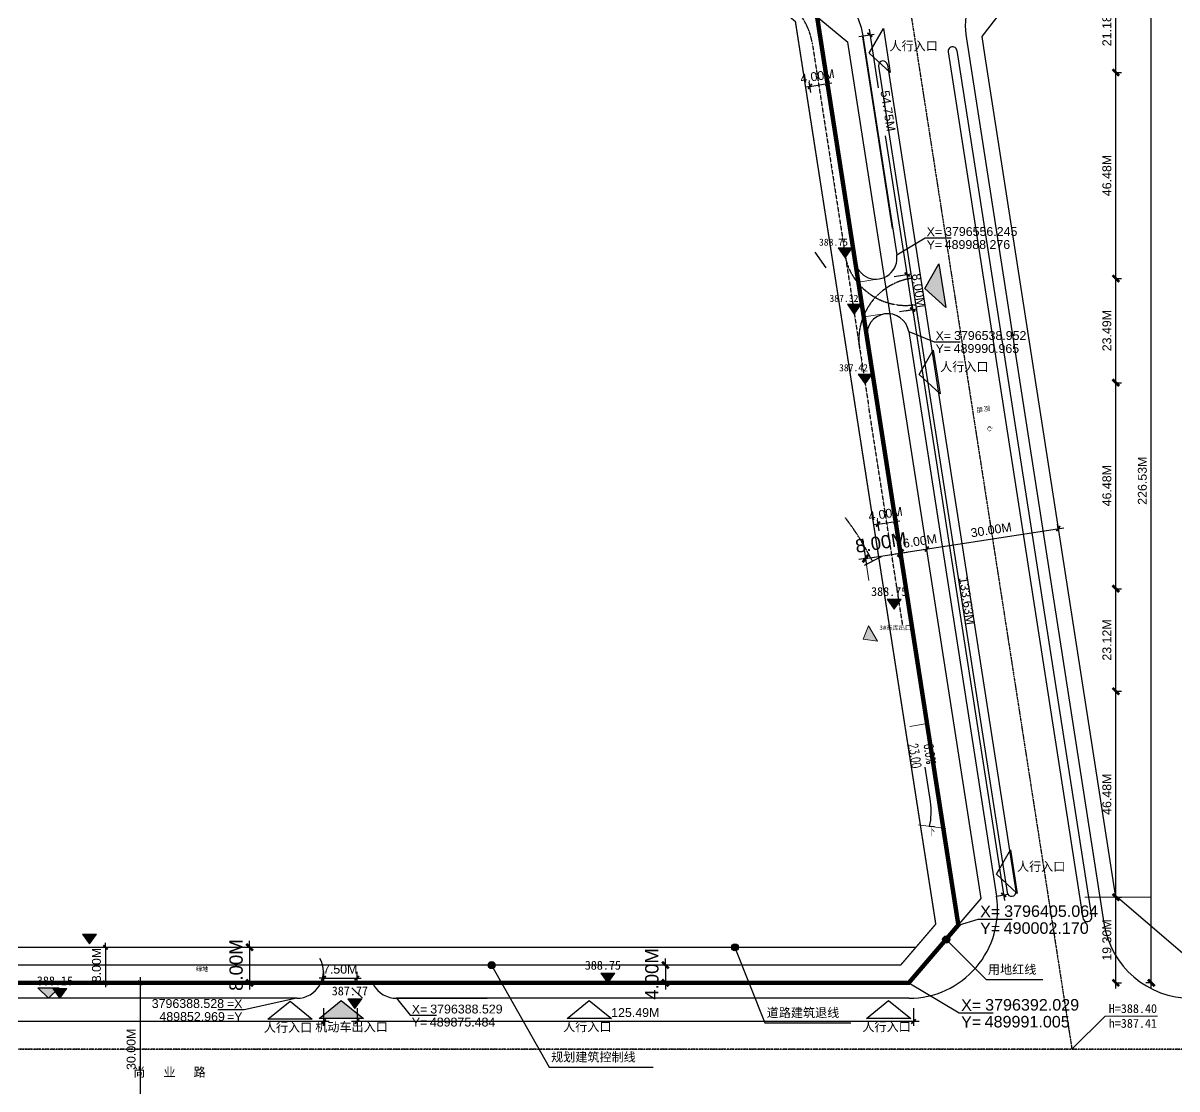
# Model space of a CAD drawing. Header units: millimetres. Extents: x 48598 to 491737630, y -729628 to 3796815806.
# Drawn here: x 489791242 to 490051464, y 3796368089 to 3796608528 of the extents above; entities that cross this region are included whole.
import ezdxf

# ---------------------------------------------------------------- set-up
doc = ezdxf.new("R2010")
doc.units = ezdxf.units.MM
doc.header["$LTSCALE"] = 0.4
for name, pattern in [('ACAD_ISO04W100', [30, 24, -3, 0, -3]), ('DASHDOT', [25.4, 12.7, -6.35, 0, -6.35]), ('HIDDEN2', [4.7625, 3.175, -1.5875]), ('Red Line$0$ACAD_ISO02W100', [15, 12, -3]), ('VERDECKT', [9.525, 6.35, -3.175]), ('VERDECKTPUNKT', [2.38125, 0.79375, -1.5875])]:
    doc.linetypes.add(name, pattern=pattern)
doc.layers.get('0').update_dxf_attribs({"color": 251})
for name, color, linetype in [('A-ANNO-IDEN-LEVL', 3, 'Continuous'), ('Aa_TXT-CHN', 7, 'Continuous'), ('Ac_FFL+invisiblecon', 153, 'VERDECKT'), ('Ac_FFL+Road', 9, 'Continuous'), ('Ac_MAS+fireground', 31, 'Continuous'), ('Ac_SCE-UES', 1, 'VERDECKTPUNKT'), ('DIM_SYMB', 3, 'Continuous'), ('ground', 42, 'Continuous'), ('PUB_TEXT', 7, 'Continuous'), ('RD-侧石线', 7, 'Continuous'), ('RD-红线', 7, 'Continuous'), ('Red Line$0$Aa_TXT-CHN', 9, 'Continuous'), ('Red Line$0$RD-红线', 7, 'Continuous'), ('Red Line$0$RD-绿线', 3, 'Continuous'), ('Red Line$0$YD-建筑控制线', 5, 'Red Line$0$ACAD_ISO02W100'), ('车场车位_室外车位_路边车场_小型汽车_平面_1_绿茵_0.0_V2.2', 35, 'Continuous'), ('道路中心线', 1, 'DASHDOT'), ('道路用地红线', 1, 'Continuous')]:
    doc.layers.add(name, color=color, linetype=linetype)
for name, color, linetype, lineweight in [('Aa_BEM', 7, 'Continuous', 0), ('Ac_WAN', 62, 'Continuous', 18), ('Ae_MO', 5, 'Continuous', 0), ('Red Line$0$Ab_XRE', 7, 'Continuous', 0)]:
    doc.layers.add(name, color=color, linetype=linetype, lineweight=lineweight)
doc.styles.add('_TCH_DIM', font='SIMPLEX', dxfattribs={"bigfont": 'GBCBIG'})
doc.styles.add('Arial', font='arial.ttf')
doc.styles.add('Arial 2.0 CHN', font='', dxfattribs={"height": 2})
doc.styles.add('Red Line$0$Arial 2.0 CHN', font='', dxfattribs={"height": 2})
doc.styles.get('Arial 2.0 CHN').set_extended_font_data('宋体')
doc.styles.get('Red Line$0$Arial 2.0 CHN').set_extended_font_data('宋体')
doc.dimstyles.new('Copy of DIM_CHINA_Height_must_be_current_aec', dxfattribs={"dimscale": 0, "dimtxt": 2, "dimasz": 1.5, "dimexe": 1.25, "dimexo": 0, "dimgap": 1, "dimtad": 1, "dimrnd": 0.01, "dimzin": 1, "dimdsep": 46, "dimlunit": 6, "dimtxsty": 'Arial', "dimblk": 'ARCHTICK', "dimcen": 2.5, "dimdle": 1.25, "dimadec": 0, "dimazin": 0, "dimtfac": 1, "dimtix": 1, "dimtmove": 2, "dimatfit": 3, "dimfxl": 2, "dimfxlon": 1, "dimtolj": 1, "dimtzin": 0, "dimarcsym": 0})
doc.dimstyles.new('DIM_CHINA_Height_must_be_current_IN_METERS', dxfattribs={"dimscale": 0, "dimtxt": 2, "dimasz": 1, "dimexe": 1, "dimexo": 0, "dimgap": 1, "dimtad": 1, "dimlfac": 0.001, "dimrnd": 0.01, "dimzin": 1, "dimdsep": 46, "dimtxsty": 'Arial', "dimblk": 'ARCHTICK', "dimcen": 2.5, "dimdle": 1.25, "dimadec": 0, "dimazin": 0, "dimtfac": 1, "dimtix": 1, "dimtmove": 2, "dimatfit": 3, "dimfxl": 3, "dimfxlon": 1, "dimtolj": 1, "dimtzin": 0, "dimarcsym": 0})

# ---------------------------------------------------------------- blocks, each defined once
blk = doc.blocks.new('caqr entrance mark')
h = blk.add_hatch(color=256)
h.dxf.hatch_style = 1
h.paths.add_polyline_path([(0, 0), (-5, -4), (5, -4)])
at = {"layer": 'Ac_FFL+Road', "color": 4}
blk.add_lwpolyline([(5, -4), (-5, -4), (0, 0)], close=True, dxfattribs=at)
blk = doc.blocks.new('_ArchTick')
at = {"color": 0, "linetype": 'ByBlock', "const_width": 0.4}
blk.add_lwpolyline([(-0.5, -0.5), (0.5, 0.5)], dxfattribs=at)
blk = doc.blocks.new('*D126')
at = {"layer": 'Aa_BEM', "color": 0, "lineweight": -2}
for p, q in [((489842327, 3796400028), (489842327, 3796401528)), ((489846827, 3796400028), (489840827, 3796400028)), ((489842327, 3796400028), (489842327, 3796392028)), ((489846827, 3796392028), (489840827, 3796392028)), ((489842327, 3796392028), (489842327, 3796390528))]:
    blk.add_line(p, q, dxfattribs=at)
at = {"layer": 'Aa_BEM', "color": 0, "lineweight": -2, "xscale": 1500, "yscale": 1500, "zscale": 1500}
for p, rotation in [((489842327, 3796400028), 270), ((489842327, 3796392028), 90)]:
    blk.add_blockref('_ArchTick', p, dxfattribs=dict(at, rotation=rotation))
at = {"layer": 'Aa_BEM', "color": 0, "insert": (489839296, 3796396028), "char_height": 3000, "attachment_point": 5, "rotation": 90, "style": 'Arial'}
blk.add_mtext('\\A1;8.00M', dxfattribs=at)
blk = doc.blocks.new('*D129')
at = {"layer": 'Aa_BEM', "color": 0, "lineweight": -2}
for p, q in [((489939043, 3796396028), (489934592, 3796396028)), ((489936092, 3796396028), (489936092, 3796397528)), ((489936092, 3796396028), (489936092, 3796392028)), ((489939043, 3796392028), (489934592, 3796392028)), ((489936092, 3796392028), (489936092, 3796390528))]:
    blk.add_line(p, q, dxfattribs=at)
at = {"layer": 'Aa_BEM', "color": 0, "lineweight": -2, "xscale": 1500, "yscale": 1500, "zscale": 1500}
for p, rotation in [((489936092, 3796396028), 270), ((489936092, 3796392028), 90)]:
    blk.add_blockref('_ArchTick', p, dxfattribs=dict(at, rotation=rotation))
at = {"layer": 'Aa_BEM', "color": 0, "insert": (489933060, 3796394028), "char_height": 3000, "attachment_point": 5, "rotation": 90, "style": 'Arial'}
blk.add_mtext('\\A1;4.00M', dxfattribs=at)
blk = doc.blocks.new('*D132')
at = {"layer": 'Aa_BEM', "color": 0, "lineweight": -2}
for p, q in [((489980528, 3796492181), (489981450, 3796486252)), ((489988433, 3796493410), (489989355, 3796487481)), ((489989124, 3796488964), (489990606, 3796489194)), ((489981219, 3796487734), (489979737, 3796487504)), ((489981219, 3796487734), (489989124, 3796488964))]:
    blk.add_line(p, q, dxfattribs=at)
at = {"layer": 'Aa_BEM', "color": 0, "lineweight": -2, "xscale": 1500, "yscale": 1500, "zscale": 1500}
for p, rotation in [((489989124, 3796488964), 188.8383734649412), ((489981219, 3796487734), 8.838373464941158)]:
    blk.add_blockref('_ArchTick', p, dxfattribs=dict(at, rotation=rotation))
at = {"layer": 'Aa_BEM', "color": 0, "insert": (489984706, 3796491345), "char_height": 3000, "attachment_point": 5, "rotation": 8.83837, "style": 'Arial'}
blk.add_mtext('\\A1;8.00M', dxfattribs=at)
blk = doc.blocks.new('ramp')
at = {"layer": 'Ae_MO'}
h = blk.add_hatch(color=256, dxfattribs=at)
h.dxf.hatch_style = 1
h.paths.add_polyline_path([(1359, 2954), (0, 0), (3196, -599)])
at = {"layer": 'Ae_MO', "color": 30}
blk.add_lwpolyline([(1359, 2954), (0, 0), (3196, -599)], close=True, dxfattribs=at)
blk = doc.blocks.new('point')
at = {"layer": 'Aa_TXT-CHN'}
h = blk.add_hatch(color=256, dxfattribs=at)
h.dxf.hatch_style = 1
edge = h.paths.add_edge_path()
edge.add_arc((0, 0), 800, 0, 360)
blk.add_circle((0, 0), 800, dxfattribs=at)
blk = doc.blocks.new('hm')
at = {"layer": 'Ae_MO'}
h = blk.add_hatch(color=256, dxfattribs=at)
h.dxf.hatch_style = 1
h.paths.add_polyline_path([(1568, 0), (-1568, 0), (0, -2200)])
for points in [[(-1568, 0), (1568, 0)], [(0, -2200), (-1568, 0)], [(0, -2200), (1568, 0)]]:
    blk.add_lwpolyline(points, dxfattribs=at)
blk = doc.blocks.new('*D246')
at = {"layer": 'Aa_BEM', "color": 0, "lineweight": -2, "transparency": 16777216}
for p, q in [((489809821, 3796400029), (489809821, 3796401029)), ((489812821, 3796400029), (489808821, 3796400029)), ((489809821, 3796400029), (489809821, 3796392029)), ((489812821, 3796392029), (489808821, 3796392029)), ((489809821, 3796392029), (489809821, 3796391029))]:
    blk.add_line(p, q, dxfattribs=at)
at = {"layer": 'Aa_BEM', "color": 0, "lineweight": -2, "transparency": 16777216, "xscale": 1000, "yscale": 1000, "zscale": 1000}
for p, rotation in [((489809821, 3796400029), 270), ((489809821, 3796392029), 90)]:
    blk.add_blockref('_ArchTick', p, dxfattribs=dict(at, rotation=rotation))
at = {"layer": 'Aa_BEM', "color": 0, "transparency": 16777216, "insert": (489807799, 3796396029), "char_height": 2000, "attachment_point": 5, "rotation": 90, "style": 'Arial'}
blk.add_mtext('\\A1;8.00M', dxfattribs=at)
blk = doc.blocks.new('*D261')
at = {"layer": 'Aa_BEM', "color": 0, "lineweight": -2, "transparency": 16777216}
for p, q in [((489982026, 3796607139), (489984080, 3796593936)), ((489979756, 3796605520), (489983206, 3796606057)), ((489990828, 3796550569), (489985770, 3796583075)), ((489988174, 3796551421), (489991624, 3796551958))]:
    blk.add_line(p, q, dxfattribs=at)
at = {"layer": 'Aa_BEM', "color": 0, "lineweight": -2, "transparency": 16777216, "xscale": 1000, "yscale": 1000, "zscale": 1000}
for p, rotation in [((489982218, 3796605903), 98.84373876671674), ((489990635, 3796551805), 278.8437387667167)]:
    blk.add_blockref('_ArchTick', p, dxfattribs=dict(at, rotation=rotation))
at = {"layer": 'Aa_BEM', "color": 0, "transparency": 16777216, "insert": (489986292, 3796588719), "char_height": 2000, "attachment_point": 5, "rotation": 278.84374, "style": 'Arial'}
blk.add_mtext('\\A1;54.75M', dxfattribs=at)
blk = doc.blocks.new('p_e')
at = {"layer": 'Ac_FFL+Road', "color": 62}
blk.add_lwpolyline([(-2820, -5686), (-4946, 4086), (25, 51)], close=True, dxfattribs=at)
blk = doc.blocks.new('*U47')
for p, q in [((0, 0), (6.38, 3.85)), ((6.38, 3.85), (12.27, 3.85))]:
    blk.add_line(p, q)
at = {"style": 'Arial'}
for s, p in [('X=', (6.74, 4.21)), ('Y=', (6.74, 1.28))]:
    blk.add_text(s, height=2, dxfattribs=at).set_placement(p)
for tag, p in [('Y-COORDINATE_FORMEL', (10.9, 4.26)), ('X-COORDINATE_FORMEL', (10.82, 1.32))]:
    blk.add_attdef(tag, p, '', height=2, dxfattribs=at)
blk = doc.blocks.new('*U50')
for p, q in [((0, 0), (3.07, -3.82)), ((3.07, -3.82), (8.96, -3.82))]:
    blk.add_line(p, q)
at = {"style": 'Arial'}
for s, p in [('X=', (3.42, -3.47)), ('Y=', (3.42, -6.4))]:
    blk.add_text(s, height=2, dxfattribs=at).set_placement(p)
for tag, p in [('Y-COORDINATE_FORMEL', (7.59, -3.42)), ('X-COORDINATE_FORMEL', (7.5, -6.36))]:
    blk.add_attdef(tag, p, '', height=2, dxfattribs=at)
blk = doc.blocks.new('*U51')
for p, q in [((0, 0), (3.42, 1)), ((3.42, 1), (9.31, 1))]:
    blk.add_line(p, q)
at = {"style": 'Arial'}
for s, p in [('X=', (3.78, 1.36)), ('Y=', (3.78, -1.57))]:
    blk.add_text(s, height=2, dxfattribs=at).set_placement(p)
for tag, p in [('Y-COORDINATE_FORMEL', (7.94, 1.41)), ('X-COORDINATE_FORMEL', (7.86, -1.53))]:
    blk.add_attdef(tag, p, '', height=2, dxfattribs=at)
blk = doc.blocks.new('*U52')
for p, q in [((0, 0), (8.71, -5.22)), ((8.71, -5.22), (14.6, -5.22))]:
    blk.add_line(p, q)
at = {"style": 'Arial'}
for s, p in [('X=', (9.07, -4.87)), ('Y=', (9.07, -7.79))]:
    blk.add_text(s, height=2, dxfattribs=at).set_placement(p)
for tag, p in [('Y-COORDINATE_FORMEL', (13.23, -4.82)), ('X-COORDINATE_FORMEL', (13.15, -7.75))]:
    blk.add_attdef(tag, p, '', height=2, dxfattribs=at)
blk = doc.blocks.new('*U53')
for p, q in [((0, 0), (11.89, -2.58)), ((11.89, -2.58), (17.78, -2.58))]:
    blk.add_line(p, q)
at = {"style": 'Arial'}
for s, p in [('X=', (12.25, -2.23)), ('Y=', (12.25, -5.16))]:
    blk.add_text(s, height=2, dxfattribs=at).set_placement(p)
for tag, p in [('Y-COORDINATE_FORMEL', (16.41, -2.18)), ('X-COORDINATE_FORMEL', (16.33, -5.12))]:
    blk.add_attdef(tag, p, '', height=2, dxfattribs=at)
blk = doc.blocks.new('*D285')
at = {"layer": 'Aa_BEM', "color": 0, "lineweight": -2, "transparency": 16777216}
for p, q in [((489859013, 3796393065), (489858013, 3796393065)), ((489859013, 3796394529), (489859013, 3796392065)), ((489859013, 3796393065), (489866513, 3796393065)), ((489866513, 3796394529), (489866513, 3796392065)), ((489866513, 3796393065), (489867513, 3796393065))]:
    blk.add_line(p, q, dxfattribs=at)
at = {"layer": 'Aa_BEM', "color": 0, "lineweight": -2, "transparency": 16777216, "xscale": 1000, "yscale": 1000, "zscale": 1000}
blk.add_blockref('_ArchTick', (489859013, 3796393065), dxfattribs=at)
at = {"layer": 'Aa_BEM', "color": 0, "lineweight": -2, "transparency": 16777216, "xscale": 1000, "yscale": 1000, "zscale": 1000, "rotation": 180}
blk.add_blockref('_ArchTick', (489866513, 3796393065), dxfattribs=at)
at = {"layer": 'Aa_BEM', "color": 0, "transparency": 16777216, "insert": (489862763, 3796395086), "char_height": 2000, "attachment_point": 5, "style": 'Arial'}
blk.add_mtext('\\A1;7.50M', dxfattribs=at)
blk = doc.blocks.new('*D288')
at = {"layer": 'Aa_BEM', "color": 0, "lineweight": -2, "transparency": 16777216}
for p, q in [((489671050, 3796386286), (489671050, 3796382286)), ((489859013, 3796386286), (489859013, 3796382286)), ((489860263, 3796383286), (489669800, 3796383286))]:
    blk.add_line(p, q, dxfattribs=at)
at = {"layer": 'Aa_BEM', "color": 0, "lineweight": -2, "transparency": 16777216, "xscale": 1000, "yscale": 1000, "zscale": 1000, "rotation": 180}
blk.add_blockref('_ArchTick', (489671050, 3796383286), dxfattribs=at)
at = {"layer": 'Aa_BEM', "color": 0, "lineweight": -2, "transparency": 16777216, "xscale": 1000, "yscale": 1000, "zscale": 1000}
blk.add_blockref('_ArchTick', (489859013, 3796383286), dxfattribs=at)
at = {"layer": 'Aa_BEM', "color": 0, "transparency": 16777216, "insert": (489744008, 3796385766), "char_height": 2000, "attachment_point": 5, "style": 'Arial'}
blk.add_mtext('\\A1;187.96M', dxfattribs=at)
blk = doc.blocks.new('*D291')
at = {"layer": 'Aa_BEM', "color": 0, "lineweight": -2, "transparency": 16777216}
for p, q in [((489866563, 3796386286), (489866563, 3796382286)), ((489992055, 3796386286), (489992055, 3796382286)), ((489993305, 3796383286), (489865313, 3796383286))]:
    blk.add_line(p, q, dxfattribs=at)
at = {"layer": 'Aa_BEM', "color": 0, "lineweight": -2, "transparency": 16777216, "xscale": 1000, "yscale": 1000, "zscale": 1000, "rotation": 180}
blk.add_blockref('_ArchTick', (489866563, 3796383286), dxfattribs=at)
at = {"layer": 'Aa_BEM', "color": 0, "lineweight": -2, "transparency": 16777216, "xscale": 1000, "yscale": 1000, "zscale": 1000}
blk.add_blockref('_ArchTick', (489992055, 3796383286), dxfattribs=at)
at = {"layer": 'Aa_BEM', "color": 0, "transparency": 16777216, "insert": (489929309, 3796385307), "char_height": 2000, "attachment_point": 5, "style": 'Arial'}
blk.add_mtext('\\A1;125.49M', dxfattribs=at)
blk = doc.blocks.new('*D294')
at = {"layer": 'Aa_BEM', "color": 0, "lineweight": -2, "transparency": 16777216}
for p, q in [((489990249, 3796543648), (489992867, 3796544055)), ((489991686, 3796545136), (490012589, 3796410619)), ((490010768, 3796411601), (490013385, 3796412008))]:
    blk.add_line(p, q, dxfattribs=at)
at = {"layer": 'Aa_BEM', "color": 0, "lineweight": -2, "transparency": 16777216, "xscale": 1000, "yscale": 1000, "zscale": 1000}
for p, rotation in [((489991878, 3796543901), 98.83259254062344), ((490012397, 3796411854), 278.8325925406234)]:
    blk.add_blockref('_ArchTick', p, dxfattribs=dict(at, rotation=rotation))
at = {"layer": 'Aa_BEM', "color": 0, "transparency": 16777216, "insert": (490004136, 3796478188), "char_height": 2000, "attachment_point": 5, "rotation": 278.83259, "style": 'Arial'}
blk.add_mtext('\\A1;133.63M', dxfattribs=at)
blk = doc.blocks.new('*U56')
for p, q in [((0, 0), (5.72, -2.31)), ((5.72, -2.31), (11.61, -2.31))]:
    blk.add_line(p, q)
at = {"style": 'Arial'}
for s, p in [('X=', (6.07, -1.96)), ('Y=', (6.07, -4.88))]:
    blk.add_text(s, height=2, dxfattribs=at).set_placement(p)
for tag, p in [('Y-COORDINATE_FORMEL', (10.24, -1.91)), ('X-COORDINATE_FORMEL', (10.16, -4.84))]:
    blk.add_attdef(tag, p, '', height=2, dxfattribs=at)
blk = doc.blocks.new('*D70')
at = {"layer": 'Aa_BEM', "color": 0, "lineweight": -2, "transparency": 16777216}
for p, q in [((489972878, 3796593446), (489972507, 3796595850)), ((489968705, 3796594251), (489967716, 3796594099)), ((489968923, 3796592836), (489968552, 3796595239)), ((489968705, 3796594251), (489972660, 3796594861)), ((489972660, 3796594861), (489973648, 3796595014))]:
    blk.add_line(p, q, dxfattribs=at)
at = {"layer": 'Aa_BEM', "color": 0, "lineweight": -2, "transparency": 16777216, "xscale": 1000, "yscale": 1000, "zscale": 1000}
for p, rotation in [((489968705, 3796594251), 8.772374111448373), ((489972660, 3796594861), 188.7723741114483)]:
    blk.add_blockref('_ArchTick', p, dxfattribs=dict(at, rotation=rotation))
at = {"layer": 'Aa_BEM', "color": 0, "transparency": 16777216, "insert": (489970374, 3796596554), "char_height": 2000, "attachment_point": 5, "rotation": 8.77237, "style": 'Arial'}
blk.add_mtext('\\A1;4.00M', dxfattribs=at)
blk = doc.blocks.new('*D318')
at = {"layer": 'Aa_BEM', "color": 0, "lineweight": -2, "transparency": 16777216}
for p, q in [((489988245, 3796494618), (489987857, 3796497111)), ((489984058, 3796495508), (489983070, 3796495354)), ((489984292, 3796494003), (489983904, 3796496496)), ((489984058, 3796495508), (489988011, 3796496122)), ((489988011, 3796496122), (489988999, 3796496276))]:
    blk.add_line(p, q, dxfattribs=at)
at = {"layer": 'Aa_BEM', "color": 0, "lineweight": -2, "transparency": 16777216, "xscale": 1000, "yscale": 1000, "zscale": 1000}
for p, rotation in [((489988011, 3796496122), 188.8383305759359), ((489984058, 3796495508), 8.838330575935851)]:
    blk.add_blockref('_ArchTick', p, dxfattribs=dict(at, rotation=rotation))
at = {"layer": 'Aa_BEM', "color": 0, "transparency": 16777216, "insert": (489985724, 3796497812), "char_height": 2000, "attachment_point": 5, "rotation": 8.83833, "style": 'Arial'}
blk.add_mtext('\\A1;4.00M', dxfattribs=at)
blk = doc.blocks.new('*D43')
at = {"layer": 'Aa_BEM', "color": 0, "lineweight": -2, "transparency": 16777216}
for p, q in [((489817639, 3796393279), (489817639, 3796360778)), ((489814639, 3796392029), (489818639, 3796392029)), ((489817607, 3796362028), (489818639, 3796362028))]:
    blk.add_line(p, q, dxfattribs=at)
at = {"layer": 'Aa_BEM', "color": 0, "lineweight": -2, "transparency": 16777216, "xscale": 1000, "yscale": 1000, "zscale": 1000}
for p, rotation in [((489817639, 3796392029), 90), ((489817639, 3796362028), 270)]:
    blk.add_blockref('_ArchTick', p, dxfattribs=dict(at, rotation=rotation))
at = {"layer": 'Aa_BEM', "color": 0, "transparency": 16777216, "insert": (489815617, 3796377029), "char_height": 2000, "attachment_point": 5, "rotation": 90, "style": 'Arial'}
blk.add_mtext('\\A1;30.00M', dxfattribs=at)
blk = doc.blocks.new('rdredline')
at = {"layer": 'RD-红线', "linetype": 'ByBlock'}
for p, q in [((331.54, 11.24), (348.84, -3.08)), ((378.87, -196.26), (348.84, -3.08)), ((362.57, -215.29), (378.87, -196.26)), ((52.09, -215.29), (362.57, -215.29))]:
    blk.add_line(p, q, dxfattribs=at)
blk = doc.blocks.new('*D73')
at = {"layer": 'Aa_BEM', "color": 0, "lineweight": -2, "transparency": 16777216}
for p, q in [((489988663, 3796491928), (489989278, 3796487976)), ((489987889, 3796488772), (489996289, 3796490078)), ((489995065, 3796489817), (489994900, 3796490874))]:
    blk.add_line(p, q, dxfattribs=at)
at = {"layer": 'Aa_BEM', "color": 0, "lineweight": -2, "transparency": 16777216, "xscale": 1000, "yscale": 1000, "zscale": 1000}
for p, rotation in [((489989124, 3796488964), 188.8383734649412), ((489995054, 3796489886), 8.838373464941181)]:
    blk.add_blockref('_ArchTick', p, dxfattribs=dict(at, rotation=rotation))
at = {"layer": 'Aa_BEM', "color": 0, "transparency": 16777216, "insert": (489993484, 3796491690), "char_height": 2000, "attachment_point": 5, "rotation": 8.83837, "style": 'Arial'}
blk.add_mtext('\\A1;6.00M', dxfattribs=at)
blk = doc.blocks.new('*D74')
at = {"layer": 'Aa_BEM', "color": 0, "lineweight": -2, "transparency": 16777216}
for p, q in [((489993819, 3796489694), (490025932, 3796494687)), ((490024707, 3796494426), (490024543, 3796495483)), ((489995065, 3796489817), (489994900, 3796490874))]:
    blk.add_line(p, q, dxfattribs=at)
at = {"layer": 'Aa_BEM', "color": 0, "lineweight": -2, "transparency": 16777216, "xscale": 1000, "yscale": 1000, "zscale": 1000}
for p, rotation in [((490024696, 3796494495), 8.838373464941181), ((489995054, 3796489886), 188.8383734649412)]:
    blk.add_blockref('_ArchTick', p, dxfattribs=dict(at, rotation=rotation))
at = {"layer": 'Aa_BEM', "color": 0, "transparency": 16777216, "insert": (490009564, 3796494188), "char_height": 2000, "attachment_point": 5, "rotation": 8.83837, "style": 'Arial'}
blk.add_mtext('\\A1;30.00M', dxfattribs=at)
blk = doc.blocks.new('*D330')
at = {"layer": 'Aa_BEM', "color": 0, "lineweight": -2, "transparency": 16777216}
for p, q in [((489987658, 3796551343), (489991610, 3796551959)), ((489990622, 3796551805), (489990468, 3796552793)), ((489991855, 3796543901), (489990622, 3796551805)), ((489988891, 3796543438), (489992843, 3796544055)), ((489991855, 3796543901), (489992009, 3796542913))]:
    blk.add_line(p, q, dxfattribs=at)
at = {"layer": 'Aa_BEM', "color": 0, "lineweight": -2, "transparency": 16777216, "xscale": 1000, "yscale": 1000, "zscale": 1000}
for p, rotation in [((489990622, 3796551805), 278.8640560975247), ((489991855, 3796543901), 98.86405609752467)]:
    blk.add_blockref('_ArchTick', p, dxfattribs=dict(at, rotation=rotation))
at = {"layer": 'Aa_BEM', "color": 0, "transparency": 16777216, "insert": (489993236, 3796548164), "char_height": 2000, "attachment_point": 5, "rotation": 278.86406, "style": 'Arial'}
blk.add_mtext('\\A1;8.00M', dxfattribs=at)
blk = doc.blocks.new('*D27')
at = {"layer": 'Aa_BEM', "linetype": 'Continuous', "lineweight": -2, "transparency": 16777216}
for p, q in [((490045692, 3796390779), (490045692, 3796619808)), ((490045693, 3796618558), (490044442, 3796618558)), ((490045693, 3796392029), (490044442, 3796392029))]:
    blk.add_line(p, q, dxfattribs=at)
at = {"layer": 'Aa_BEM', "linetype": 'Continuous', "lineweight": -2, "transparency": 16777216, "xscale": 1500, "yscale": 1500, "zscale": 1500}
for p, rotation in [((490045692, 3796618558), 90), ((490045692, 3796392029), 270)]:
    blk.add_blockref('_ArchTick', p, dxfattribs=dict(at, rotation=rotation))
at = {"layer": 'Aa_BEM', "linetype": 'Continuous', "lineweight": 0, "transparency": 16777216, "insert": (490043670, 3796505293), "char_height": 2000, "attachment_point": 5, "rotation": 90, "style": 'Arial'}
blk.add_mtext('\\A1;\\A1;226.53M', dxfattribs=at)
blk = doc.blocks.new('*D28')
at = {"layer": 'Aa_BEM', "linetype": 'Continuous', "lineweight": -2, "transparency": 16777216}
for p, q in [((490037690, 3796411326), (490038942, 3796411326)), ((490037692, 3796390779), (490037692, 3796412576)), ((490037690, 3796392029), (490038942, 3796392029))]:
    blk.add_line(p, q, dxfattribs=at)
at = {"layer": 'Aa_BEM', "linetype": 'Continuous', "lineweight": -2, "transparency": 16777216, "xscale": 1500, "yscale": 1500, "zscale": 1500}
for p, rotation in [((490037692, 3796411326), 90), ((490037692, 3796392029), 270)]:
    blk.add_blockref('_ArchTick', p, dxfattribs=dict(at, rotation=rotation))
at = {"layer": 'Aa_BEM', "linetype": 'Continuous', "lineweight": 0, "transparency": 16777216, "insert": (490035670, 3796401677), "char_height": 2000, "attachment_point": 5, "rotation": 90, "style": 'Arial'}
blk.add_mtext('\\A1;\\A1;19.30M', dxfattribs=at)
blk = doc.blocks.new('*D29')
at = {"layer": 'Aa_BEM', "linetype": 'Continuous', "lineweight": -2, "transparency": 16777216}
for p, q in [((490037692, 3796410076), (490037692, 3796459059)), ((490037690, 3796457809), (490038942, 3796457809)), ((490037690, 3796411326), (490038942, 3796411326))]:
    blk.add_line(p, q, dxfattribs=at)
at = {"layer": 'Aa_BEM', "linetype": 'Continuous', "lineweight": -2, "transparency": 16777216, "xscale": 1500, "yscale": 1500, "zscale": 1500}
for p, rotation in [((490037692, 3796457809), 90), ((490037692, 3796411326), 270)]:
    blk.add_blockref('_ArchTick', p, dxfattribs=dict(at, rotation=rotation))
at = {"layer": 'Aa_BEM', "linetype": 'Continuous', "lineweight": 0, "transparency": 16777216, "insert": (490035670, 3796434567), "char_height": 2000, "attachment_point": 5, "rotation": 90, "style": 'Arial'}
blk.add_mtext('\\A1;\\A1;46.48M', dxfattribs=at)
blk = doc.blocks.new('*D30')
at = {"layer": 'Aa_BEM', "linetype": 'Continuous', "lineweight": -2, "transparency": 16777216}
for p, q in [((490037692, 3796456559), (490037692, 3796482175)), ((490037690, 3796480925), (490038942, 3796480925)), ((490037690, 3796457809), (490038942, 3796457809))]:
    blk.add_line(p, q, dxfattribs=at)
at = {"layer": 'Aa_BEM', "linetype": 'Continuous', "lineweight": -2, "transparency": 16777216, "xscale": 1500, "yscale": 1500, "zscale": 1500}
for p, rotation in [((490037692, 3796480925), 90), ((490037692, 3796457809), 270)]:
    blk.add_blockref('_ArchTick', p, dxfattribs=dict(at, rotation=rotation))
at = {"layer": 'Aa_BEM', "linetype": 'Continuous', "lineweight": 0, "transparency": 16777216, "insert": (490035670, 3796469367), "char_height": 2000, "attachment_point": 5, "rotation": 90, "style": 'Arial'}
blk.add_mtext('\\A1;\\A1;23.12M', dxfattribs=at)
blk = doc.blocks.new('*D31')
at = {"layer": 'Aa_BEM', "linetype": 'Continuous', "lineweight": -2, "transparency": 16777216}
for p, q in [((490037692, 3796479675), (490037692, 3796528658)), ((490037690, 3796527408), (490038942, 3796527408)), ((490037690, 3796480925), (490038942, 3796480925))]:
    blk.add_line(p, q, dxfattribs=at)
at = {"layer": 'Aa_BEM', "linetype": 'Continuous', "lineweight": -2, "transparency": 16777216, "xscale": 1500, "yscale": 1500, "zscale": 1500}
for p, rotation in [((490037692, 3796527408), 90), ((490037692, 3796480925), 270)]:
    blk.add_blockref('_ArchTick', p, dxfattribs=dict(at, rotation=rotation))
at = {"layer": 'Aa_BEM', "linetype": 'Continuous', "lineweight": 0, "transparency": 16777216, "insert": (490035670, 3796504167), "char_height": 2000, "attachment_point": 5, "rotation": 90, "style": 'Arial'}
blk.add_mtext('\\A1;\\A1;46.48M', dxfattribs=at)
blk = doc.blocks.new('*D32')
at = {"layer": 'Aa_BEM', "linetype": 'Continuous', "lineweight": -2, "transparency": 16777216}
for p, q in [((490037692, 3796526158), (490037692, 3796552148)), ((490037690, 3796550898), (490038942, 3796550898)), ((490037690, 3796527408), (490038942, 3796527408))]:
    blk.add_line(p, q, dxfattribs=at)
at = {"layer": 'Aa_BEM', "linetype": 'Continuous', "lineweight": -2, "transparency": 16777216, "xscale": 1500, "yscale": 1500, "zscale": 1500}
for p, rotation in [((490037692, 3796550898), 90), ((490037692, 3796527408), 270)]:
    blk.add_blockref('_ArchTick', p, dxfattribs=dict(at, rotation=rotation))
at = {"layer": 'Aa_BEM', "linetype": 'Continuous', "lineweight": 0, "transparency": 16777216, "insert": (490035670, 3796539153), "char_height": 2000, "attachment_point": 5, "rotation": 90, "style": 'Arial'}
blk.add_mtext('\\A1;\\A1;23.49M', dxfattribs=at)
blk = doc.blocks.new('*D33')
at = {"layer": 'Aa_BEM', "linetype": 'Continuous', "lineweight": -2, "transparency": 16777216}
for p, q in [((490037692, 3796549648), (490037692, 3796598631)), ((490037690, 3796597381), (490038942, 3796597381)), ((490037690, 3796550898), (490038942, 3796550898))]:
    blk.add_line(p, q, dxfattribs=at)
at = {"layer": 'Aa_BEM', "linetype": 'Continuous', "lineweight": -2, "transparency": 16777216, "xscale": 1500, "yscale": 1500, "zscale": 1500}
for p, rotation in [((490037692, 3796597381), 90), ((490037692, 3796550898), 270)]:
    blk.add_blockref('_ArchTick', p, dxfattribs=dict(at, rotation=rotation))
at = {"layer": 'Aa_BEM', "linetype": 'Continuous', "lineweight": 0, "transparency": 16777216, "insert": (490035670, 3796574140), "char_height": 2000, "attachment_point": 5, "rotation": 90, "style": 'Arial'}
blk.add_mtext('\\A1;\\A1;46.48M', dxfattribs=at)
blk = doc.blocks.new('*D34')
at = {"layer": 'Aa_BEM', "linetype": 'Continuous', "lineweight": -2, "transparency": 16777216}
for p, q in [((490037692, 3796596131), (490037692, 3796619808)), ((490037690, 3796618558), (490038942, 3796618558)), ((490037690, 3796597381), (490038942, 3796597381))]:
    blk.add_line(p, q, dxfattribs=at)
at = {"layer": 'Aa_BEM', "linetype": 'Continuous', "lineweight": -2, "transparency": 16777216, "xscale": 1500, "yscale": 1500, "zscale": 1500}
for p, rotation in [((490037692, 3796618558), 90), ((490037692, 3796597381), 270)]:
    blk.add_blockref('_ArchTick', p, dxfattribs=dict(at, rotation=rotation))
at = {"layer": 'Aa_BEM', "linetype": 'Continuous', "lineweight": 0, "transparency": 16777216, "insert": (490035670, 3796607970), "char_height": 2000, "attachment_point": 5, "rotation": 90, "style": 'Arial'}
blk.add_mtext('\\A1;\\A1;21.18M', dxfattribs=at)

msp = doc.modelspace()

# ---------------------------------------------------------------- hatches: boundary and pattern name
at = {"layer": 'A-ANNO-IDEN-LEVL'}
msp.add_hatch(color=175, dxfattribs=at).paths.add_polyline_path([(489796993.146, 3796388528.481), (489794593.146, 3796390928.481), (489799393.146, 3796390928.481)])

# ---------------------------------------------------------------- linework, layer by layer
at = {"layer": 'A-ANNO-IDEN-LEVL', "color": 175}
for p, q in [((489796993.146, 3796388528.481), (489794593.146, 3796390928.481)), ((489794593.146, 3796390928.481), (489799393.146, 3796390928.481)), ((489796993.146, 3796388528.481), (489799393.146, 3796390928.481)), ((489867793.236, 3796388528.481), (489865393.236, 3796390928.481))]:
    msp.add_line(p, q, dxfattribs=at)
at = {"layer": 'Aa_BEM'}
for p, q in [((490037692.562, 3796411325.992), (490037692.562, 3796618557.996)), ((490045692.562, 3796392029), (490045692.562, 3796618557.996)), ((489984312.618, 3796550821.104), (489979619.253, 3796550091.318)), ((489985541.912, 3796542916.02), (489980840.93, 3796542235.489)), ((489981989.063, 3796482781.396), (489981363.808, 3796486802.483)), ((489984328.153, 3796487263.634), (489985001.387, 3796482933.987)), ((490045690.162, 3796411325.992), (490030690.162, 3796411325.992))]:
    msp.add_line(p, q, dxfattribs=at)
at = {"layer": 'Aa_TXT-CHN'}
for points in [[(489999431.372, 3796401779.396), (490008431.372, 3796392779.396), (490008431.372, 3796392779.396), (490021218, 3796392779.396)], [(489951790.491, 3796400028.481), (489958531.491, 3796383028.481), (489958531.491, 3796383028.481), (489977934.693, 3796383028.481)], [(489896916.464, 3796396028.481), (489909916.464, 3796373024.481), (489909916.464, 3796373024.481), (489933367.058, 3796373024.481)]]:
    msp.add_lwpolyline(points, dxfattribs=at)
at = {"layer": 'Ac_FFL+Road'}
msp.add_line((489987354.961, 3796562173.175), (489980630.994, 3796605412.243), dxfattribs=at)
msp.add_lwpolyline([(489875484.008, 3796388528.512), (489895921, 3796388528.512)], dxfattribs=at)
at = {"layer": 'Ac_MAS+fireground', "linetype": 'HIDDEN2'}
for p in [(489969205.617, 3796604046.123), (489989651.739, 3796472551.962)]:
    msp.add_line(p, (489981932.225, 3796522195.861), dxfattribs=at)
msp.add_lwpolyline([(489982813.516, 3796487108.785, 0.0468441721), (489976720.463, 3796496883.441, 0.0468441721)], format="xyb", dxfattribs=at)
for centre, start, end in [((489955371.855, 3796601895.069), 8.83832067, 91.94235877), ((489990290.259, 3796558841.11), 188.83832067, 278.83828805), ((489993716.594, 3796537109.593), 98.83829157, 188.83824898)]:
    msp.add_arc(centre, 14000, start, end, dxfattribs=at)
at = {"layer": 'Ac_SCE-UES'}
msp.add_lwpolyline([(489580789.95, 3796615710.205), (489988518.815, 3796629531.332), (490027781.616, 3796377028.481), (489632969.148, 3796377016.839)], close=True, dxfattribs=at)
at = {"layer": 'Ac_WAN'}
for points in [[(489991209.694, 3796449859.675), (489995133.368, 3796450517.515)], [(489993184.948, 3796427654.663), (489999347.121, 3796426821.591)]]:
    msp.add_lwpolyline(points, dxfattribs=at)
at = {"layer": 'DIM_SYMB'}
for points, format in [([(489994610.458, 3796440662.636, 0, 0, 0), (489993477.908, 3796447946.021, 560, 0, 0), (489993155.241, 3796450021.084, 0, 0, 0)], "xyseb"), ([(489994610.458, 3796440662.636), (489995818.527, 3796432893.588, -0.0875392834), (489995624.151, 3796427324.904, -1.0366504843)], "xyb")]:
    msp.add_lwpolyline(points, format=format, dxfattribs=at)
at = {"layer": 'ground'}
msp.add_lwpolyline([(489981024.792, 3796486214.097), (489984836.878, 3796488191.495)], dxfattribs=at)
at = {"layer": 'RD-侧石线'}
msp.add_line((489991005.115, 3796388528.512), (489875484.008, 3796388528.512), dxfattribs=at)
for points in [[(490141235.455, 3796643894.422), (490021093.717, 3796627832.852, 0.4204831719), (490003981.395, 3796604936.265), (490034999.456, 3796405455.559, 0.3697208973), (490054761.971, 3796388528.512), (490141235.455, 3796388528.512)], [(489852400.829, 3796609875.925), (489852298.086, 3796612906.876, -0.4142135782), (489858091.372, 3796619106.702), (489960154.209, 3796622566.406, -0.3793808226), (489980594.293, 3796605650.822), (489988276.624, 3796556244.576)], [(489852987.922, 3796388528.512), (489671050.24, 3796388528.512, -0.3524936654), (489646626.993, 3796408189.506), (489631206.487, 3796478730.501)]]:
    msp.add_lwpolyline(points, format="xyb", dxfattribs=at)
msp.add_lwpolyline([(489990965.442, 3796538952.374), (490010767.632, 3796411601.447)], dxfattribs=at)
for centre, radius, start, end in [((489983582.74, 3796555514.645), 4749.953, 188.8390845, 8.83908451), ((489986271.789, 3796538222.479), 4749.953, 8.83908451, 188.83908451), ((489991005.115, 3796408528.512), 20000, 270, 8.83832067), ((489852968.618, 3796394528.481), 6000, 270, 29.99448016), ((489875484.008, 3796394528.512), 6000, 209.99448406, 270)]:
    msp.add_arc(centre, radius, start, end, dxfattribs=at)
at = {"layer": 'Red Line$0$Ab_XRE', "lineweight": 20}
for points in [[(490027781.708, 3796377028.614), (490035257.611, 3796384504.516)], [(490035257.611, 3796384504.516), (490047060.615, 3796384504.516)]]:
    msp.add_lwpolyline(points, dxfattribs=at)
at = {"layer": 'Red Line$0$RD-红线', "linetype": 'ByBlock'}
for points in [[(490021623.762, 3796623868.094), (490007439.842, 3796605474)], [(490007439.842, 3796605474), (490008066.06, 3796601446.719)], [(490008066.06, 3796601446.719), (490037556.395, 3796411790.995)], [(490037556.395, 3796411790.995), (490060629.349, 3796392028.481)]]:
    msp.add_lwpolyline(points, dxfattribs=at)
at = {"layer": 'Red Line$0$RD-绿线'}
for points in [[(490001858.193, 3796602319.839, 1), (489999875.377, 3796602054.76)], [(489986162.231, 3796599128.015, 1), (489984179.415, 3796598862.936)], [(490013176.32, 3796412380.517, 1), (490015152.572, 3796412687.812)], [(490030255.867, 3796406674.35, 1), (490032232.119, 3796406981.645)]]:
    msp.add_lwpolyline(points, format="xyb", dxfattribs=at)
at = {"layer": 'Red Line$0$RD-绿线', "ltscale": 5, "flags": 128}
for points in [[(489999875.377, 3796602054.76), (490030255.867, 3796406674.35)], [(490001858.193, 3796602319.839), (490032232.119, 3796406981.645)], [(489984185.979, 3796598820.72), (490013176.32, 3796412380.517)], [(489986162.231, 3796599128.015), (490015152.572, 3796412687.812)]]:
    msp.add_lwpolyline(points, dxfattribs=at)
at = {"layer": 'Red Line$0$YD-建筑控制线', "ltscale": 0.5, "const_width": 307.2, "flags": 128}
msp.add_lwpolyline([(489965420.858, 3796608858.612), (489957431.825, 3796615470.084), (489634416.788, 3796604520.572), (489678899.001, 3796401037.006), (489685120.683, 3796396028.481), (489986918.618, 3796396028.481), (489989164.301, 3796396028.481), (489997078.012, 3796405267.827)], close=True, dxfattribs=at)
msp.add_lwpolyline([(489680151.809, 3796400028.481), (489992590.392, 3796400028.481)], dxfattribs=at)
at = {"layer": '车场车位_室外车位_路边车场_小型汽车_平面_1_绿茵_0.0_V2.2'}
msp.add_lwpolyline([(489969796.79, 3796556817.105), (489972286.56, 3796553351.315)], dxfattribs=at)
at = {"layer": '道路中心线', "ltscale": 0.3}
for points in [[(489971216.288, 3796740805.864), (490027781.504, 3796377028.481)], [(490141235.455, 3796377028.622), (489487835.455, 3796377028.573)], [(489487835.455, 3796377028.481), (490141235.455, 3796377028.481)]]:
    msp.add_lwpolyline(points, dxfattribs=at)
at = {"layer": '道路用地红线', "color": 1, "linetype": 'ACAD_ISO04W100', "ltscale": 0.5, "const_width": 1000, "flags": 128}
msp.add_lwpolyline([(489970302, 3796610012), (489959975, 3796618558), (489628685, 3796607328), (489674732, 3796396690), (489680522, 3796392029), (489991005, 3796392029), (490002170, 3796405064), (489970302, 3796610012)], close=True, dxfattribs=at)

# ---------------------------------------------------------------- block references
for name, p, xscale, yscale, zscale, values in [('*U47', (489988276.282, 3796556244.523), 1000, 1000, 1000, {'X-COORDINATE_FORMEL': '489988.276', 'Y-COORDINATE_FORMEL': '3796556.245'}), ('*U56', (489990965.33, 3796538952.356), 1000, 1000, 1000, {'X-COORDINATE_FORMEL': '489990.965', 'Y-COORDINATE_FORMEL': '3796538.952'}), ('*U51', (490002170, 3796405064), 1300, 1300, 1300, {'X-COORDINATE_FORMEL': '490002.170', 'Y-COORDINATE_FORMEL': '3796405.064'}), ('*U52', (489991005, 3796392029), 1300, 1300, 1300, {'X-COORDINATE_FORMEL': '489991.005', 'Y-COORDINATE_FORMEL': '3796392.029'}), ('*U50', (489875484.008, 3796388528.512), 1000, 1000, 1000, {'X-COORDINATE_FORMEL': '489875.484', 'Y-COORDINATE_FORMEL': '3796388.529'})]:
    msp.add_blockref(name, p, dxfattribs=dict(xscale=xscale, yscale=yscale, zscale=zscale)).add_auto_attribs(values)
ref = msp.add_blockref('*U53', (489852968.618, 3796388528.481), dxfattribs=dict(xscale=-1000, yscale=1000, zscale=1000))
ref.add_attrib('X-COORDINATE_FORMEL', '489852.969', (489821989.646, 3796383412.708), dxfattribs={"height": 2000, "style": 'Arial'})
ref.add_attrib('Y-COORDINATE_FORMEL', '3796388.528', (489820259.554, 3796386348.453), dxfattribs={"height": 2000, "style": 'Arial'})
at = {"layer": 'Aa_TXT-CHN'}
for p in [(489951790.491, 3796400028.481), (489999431.372, 3796401779.396), (489896916.464, 3796396028.481)]:
    msp.add_blockref('point', p, dxfattribs=at)
at = {"layer": 'Ac_FFL+invisiblecon'}
for p in [(489976670.265, 3796557801.393), (489978711.145, 3796545090.922), (489981162.08, 3796529348.991), (489987691, 3796478541), (489806215, 3796403015), (489923122, 3796394236.952), (489799551, 3796390728.512), (489866059, 3796388441)]:
    msp.add_blockref('hm', p, dxfattribs=at)
at = {"layer": 'Ac_FFL+Road', "rotation": 3.211969209854692}
msp.add_blockref('ramp', (489980678.925, 3796469511.173), dxfattribs=at)
at = {"layer": 'Ae_MO'}
for p, rotation in [((489982088.897, 3796601783.834), 176.2985482967256), ((489993365.066, 3796529264.985), 176.5747408560514), ((490010774.426, 3796416560.898), 176.2985482967256), ((489851498.084, 3796387816.733), 77.72536460044654), ((489918986.608, 3796387969.614), 77.72536460044654), ((489986476.084, 3796387969.614), 77.72536460044654)]:
    msp.add_blockref('p_e', p, dxfattribs=dict(at, rotation=rotation))
for p, xscale, yscale, zscale, rotation in [((489994589.539, 3796548680.896), 1000, 1000, 1000, 98.84937625560465), ((489863016, 3796388005), 1000.000000000001, 1000.000000000001, 1000.000000000001, 359.9986377134011)]:
    msp.add_blockref('caqr entrance mark', p, dxfattribs=dict(at, xscale=xscale, yscale=yscale, zscale=zscale, rotation=rotation))
at = {"layer": 'RD-红线', "xscale": 1000, "yscale": 1000, "zscale": 1000}
msp.add_blockref('rdredline', (489628435, 3796607328), dxfattribs=at)

# ---------------------------------------------------------------- texts
at = {"layer": 'Aa_TXT-CHN', "attachment_point": 1, "style": 'Arial 2.0 CHN'}
for s, insert, char_height, width in [('{\\fSimSun|b0|i0|c134|p2;人行入口}', (489986628.273, 3796604350.373), 2000, 37390.14879), ('{\\fSimSun|b0|i0|c134|p2;388.75}', (489970734.328, 3796559902.99), 1600, 70559.42944), ('{\\fSimSun|b0|i0|c134|p2;38\\fSimSun|b0|i0|c0|p2;7.32}', (489973099.052, 3796547234.06), 1600, 70559.42944), ('{\\fSimSun|b0|i0|c134|p2;387.42}', (489975259.756, 3796531584.893), 1600, 70559.42944), ('{\\fSimSun|b0|i0|c134|p2;人行入口}', (489998065.247, 3796531987.91), 2000, 37390.14879), ('{\\fSimSun|b0|i0|c134|p2;388.75}', (489982487.921, 3796481294.543), 2000, 70559.42944), ('{\\fSimSun|b0|i0|c134|p2;3#车库出口}', (489984374.767, 3796472628.841), 1000, 9817.12859), ('{\\fSimSun|b0|i0|c134|p2;人行入口}', (490015383.803, 3796419249.437), 2000, 37390.14879), ('{\\fSimSun|b0|i0|c134|p2;绿地}', (489830220.484, 3796395644.829), 1000, 9817.12859), ('{\\fSimSun|b0|i0|c134|p2;388.75}', (489917918.921, 3796396990.495), 2000, 70559.42944), ('用地红线', (490008842.669, 3796396023.995), 2000, 37390.14879), ('{\\fSimSun|b0|i0|c134|p2;388.15}', (489794347.921, 3796393482.056), 2000, 70559.42944), ('{\\fSimSun|b0|i0|c134|p2;38\\fSimSun|b0|i0|c0|p2;7.77}', (489860855.921, 3796391194.543), 2000, 70559.42944), ('{\\fSimSun|b0|i0|c134|p2;道路建筑退线}', (489958942.787, 3796386273.08), 2000, 37390.14879), ('{\\fSimSun|b0|i0|c134|p2;人行入口}', (489845545.272, 3796382954.427), 2000, 37390.14879), ('{\\fSimSun|b0|i0|c134|p2;机动车出入口}', (489857137.884, 3796383060.482), 2000, 37390.14879), ('{\\fSimSun|b0|i0|c134|p2;人行入口}', (489913033.796, 3796383107.308), 2000, 37390.14879), ('{\\fSimSun|b0|i0|c134|p2;人行入口}', (489980523.272, 3796383107.308), 2000, 37390.14879), ('{\\fSimSun|b0|i0|c134|p2;规划建筑控制线}', (489910327.76, 3796376269.08), 2000, 37390.14879), ('{\\fSimSun|b0|i0|c134|p2;尚   业   路}', (489816088.231, 3796372868.154), 2000, 46384.60321)]:
    msp.add_mtext(s, dxfattribs=dict(at, insert=insert, char_height=char_height, width=width))
at = {"layer": 'Aa_TXT-CHN', "insert": (490009003.626, 3796522323.223), "char_height": 1000, "width": 9817.12859, "attachment_point": 1, "rotation": 279.03100297, "style": 'Arial 2.0 CHN'}
msp.add_mtext('{\\fSimSun|b0|i0|c134|p2;同    心    路 }', dxfattribs=at)
at = {"layer": 'PUB_TEXT', "style": '_TCH_DIM', "width": 0.705882}
for s, p in [('23.00', (489990919.317, 3796445887.082)), ('6.0%%%', (489994355.824, 3796445843.457))]:
    msp.add_text(s, height=2082.5, rotation=278.83858343, dxfattribs=at).set_placement(p)
msp.add_text('下', height=2082.5, dxfattribs=at).set_placement((489995470.682, 3796425108.076))
at = {"layer": 'Red Line$0$Aa_TXT-CHN', "insert": (490046975.618, 3796387215.35), "char_height": 2000, "width": 44035.97682, "attachment_point": 3, "style": 'Red Line$0$Arial 2.0 CHN'}
msp.add_mtext('{\\fSimSun|b0|i0|c134|p2;H=388.40\\Ph=387.41}', dxfattribs=at)

# ---------------------------------------------------------------- dimensions: what is measured, and where the dimension line sits
at = {"layer": 'Aa_BEM', "color": 8, "linetype": 'Continuous', "lineweight": 0}
for base, p1, p2, text, picture, middle in [((490037691.562, 3796618557.996), (490037690.162, 3796597381.12), (490037690.162, 3796618557.996), '\\A1;21.18M', '*D34', (490035670.416, 3796607969.558)), ((490045691.562, 3796618557.996), (490045692.962, 3796392029), (490045692.962, 3796618557.996), '\\A1;226.53M', '*D27', (490043669.734, 3796505293.498)), ((490037691.562, 3796597381.12), (490037690.162, 3796550898.434), (490037690.162, 3796597381.12), '\\A1;46.48M', '*D33', (490035670.416, 3796574139.777)), ((490037691.562, 3796550898.434), (490037690.162, 3796527408.053), (490037690.162, 3796550898.434), '\\A1;23.49M', '*D32', (490035669.734, 3796539153.244)), ((490037691.562, 3796527408.053), (490037690.162, 3796480925.367), (490037690.162, 3796527408.053), '\\A1;46.48M', '*D31', (490035670.416, 3796504166.71)), ((490037691.562, 3796480925.367), (490037690.162, 3796457808.678), (490037690.162, 3796480925.367), '\\A1;23.12M', '*D30', (490035669.734, 3796469367.023)), ((490037691.562, 3796457808.678), (490037690.162, 3796411325.992), (490037690.162, 3796457808.678), '\\A1;46.48M', '*D29', (490035670.416, 3796434567.335)), ((490037691.562, 3796411325.992), (490037690.162, 3796392029), (490037690.162, 3796411325.992), '\\A1;19.30M', '*D28', (490035669.734, 3796401677.496))]:
    dim = msp.add_linear_dim(base=base, p1=p1, p2=p2, angle=90, text=text, dimstyle='Copy of DIM_CHINA_Height_must_be_current_aec', override={"dimscale": 1000, "dimpost": 'M', "dimclrd": 256, "dimclre": 256, "dimclrt": 256}, dxfattribs=at)
    dim.commit()
    dim.dimension.update_dxf_attribs({"geometry": picture, "text_midpoint": middle})
at = {"layer": 'Aa_BEM'}
for base, p1, p2, angle, picture, middle, dimtype in [((489990635.447, 3796551804.504), (489979756.364, 3796605520.428), (489988173.619, 3796551421.468), 278.84373877, '*D261', (489986292.473, 3796588718.59), 161), ((489995053.842, 3796489885.654), (489987975.253, 3796496352.547), (489995064.591, 3796489816.527), 188.83837346, '*D73', (489993484, 3796491690), 128)]:
    dim = msp.add_linear_dim(base=base, p1=p1, p2=p2, angle=angle, dimstyle='DIM_CHINA_Height_must_be_current_IN_METERS', override={"dimscale": 0, "dimpost": 'M', "dimtix": 1, "dimtofl": 1, "dimtmove": 2, "dimatfit": 3}, dxfattribs=at)
    dim.commit()
    dim.dimension.update_dxf_attribs({"geometry": picture, "text_midpoint": middle, "dimtype": dimtype})
for p1, p2, distance, picture, middle in [((489968923.187, 3796592835.556), (489972877.944, 3796593445.832), 1432.317, '*D70', (489970373.88, 3796596553.759)), ((489985493.097, 3796542908.477), (489984260.372, 3796550812.932), -6438.842, '*D330', (489993235.682, 3796548164.309)), ((489990248.61, 3796543647.992), (490010767.531, 3796411600.71), 1649.336, '*D294', (490004135.7, 3796478188.05)), ((489984292.053, 3796494003.402), (489988244.963, 3796494618.053), 1522.475, '*D318', (489985724.042, 3796497812.27)), ((489980070.247, 3796495123.365), (489987975.253, 3796496352.547), -7477.711, '*D132', (489984705.866, 3796491344.757))]:
    dim = msp.add_aligned_dim(p1=p1, p2=p2, distance=distance, dimstyle='DIM_CHINA_Height_must_be_current_IN_METERS', override={"dimscale": 0, "dimpost": 'M', "dimtix": 1, "dimtofl": 1, "dimtmove": 2, "dimatfit": 3}, dxfattribs=at)
    dim.commit()
    dim.dimension.update_dxf_attribs({"geometry": picture, "text_midpoint": middle})
for base, p1, p2, angle, picture, middle in [((490024696.431, 3796494494.9), (489995064.591, 3796489816.527), (490024707.18, 3796494425.773), 188.83837346, '*D74', (490009564.487, 3796494188.098)), ((489809820.631, 3796392028.975), (489814395.4, 3796400029), (489814395.4, 3796392028.975), 90, '*D246', (489807799.485, 3796396028.987)), ((489842327.287, 3796392028.481), (489848226.634, 3796400028.481), (489848226.634, 3796392028.481), 90, '*D126', (489839295.568, 3796396028.481)), ((489936091.961, 3796392028.481), (489939043.399, 3796396028.481), (489939043.399, 3796392028.481), 90, '*D129', (489933060.242, 3796394028.481)), ((489817638.595, 3796362028.481), (489814395.4, 3796392029), (489817607.297, 3796362028.481), 90, '*D43', (489815616.767, 3796377028.741))]:
    dim = msp.add_linear_dim(base=base, p1=p1, p2=p2, angle=angle, dimstyle='DIM_CHINA_Height_must_be_current_IN_METERS', override={"dimscale": 0, "dimpost": 'M', "dimtix": 1, "dimtofl": 1, "dimtmove": 2, "dimatfit": 3}, dxfattribs=at)
    dim.commit()
    dim.dimension.update_dxf_attribs({"geometry": picture, "text_midpoint": middle})
for base, p1, p2, picture, middle in [((489866512.802, 3796393065), (489859012.802, 3796394528.511), (489866512.802, 3796394528.511), '*D285', (489862762.802, 3796395086.146)), ((489866562.796, 3796383286.031), (489992055.222, 3796388556.079), (489866562.796, 3796388528.543), '*D291', (489929309.009, 3796385307.177))]:
    dim = msp.add_linear_dim(base=base, p1=p1, p2=p2, dimstyle='DIM_CHINA_Height_must_be_current_IN_METERS', override={"dimscale": 0, "dimpost": 'M', "dimtix": 1, "dimtofl": 1, "dimtmove": 2, "dimatfit": 3}, dxfattribs=at)
    dim.commit()
    dim.dimension.update_dxf_attribs({"geometry": picture, "text_midpoint": middle})
dim = msp.add_linear_dim(base=(489671050.24, 3796383286), p1=(489859012.802, 3796388528.512), p2=(489671050.24, 3796388528.512), dimstyle='DIM_CHINA_Height_must_be_current_IN_METERS', override={"dimscale": 0, "dimpost": 'M', "dimtix": 1, "dimtofl": 1, "dimtmove": 2, "dimatfit": 3}, dxfattribs=at)
dim.commit()
dim.dimension.update_dxf_attribs({"geometry": '*D288', "text_midpoint": (489744008, 3796385766), "dimtype": 160})

doc.saveas('drawing.dxf')
